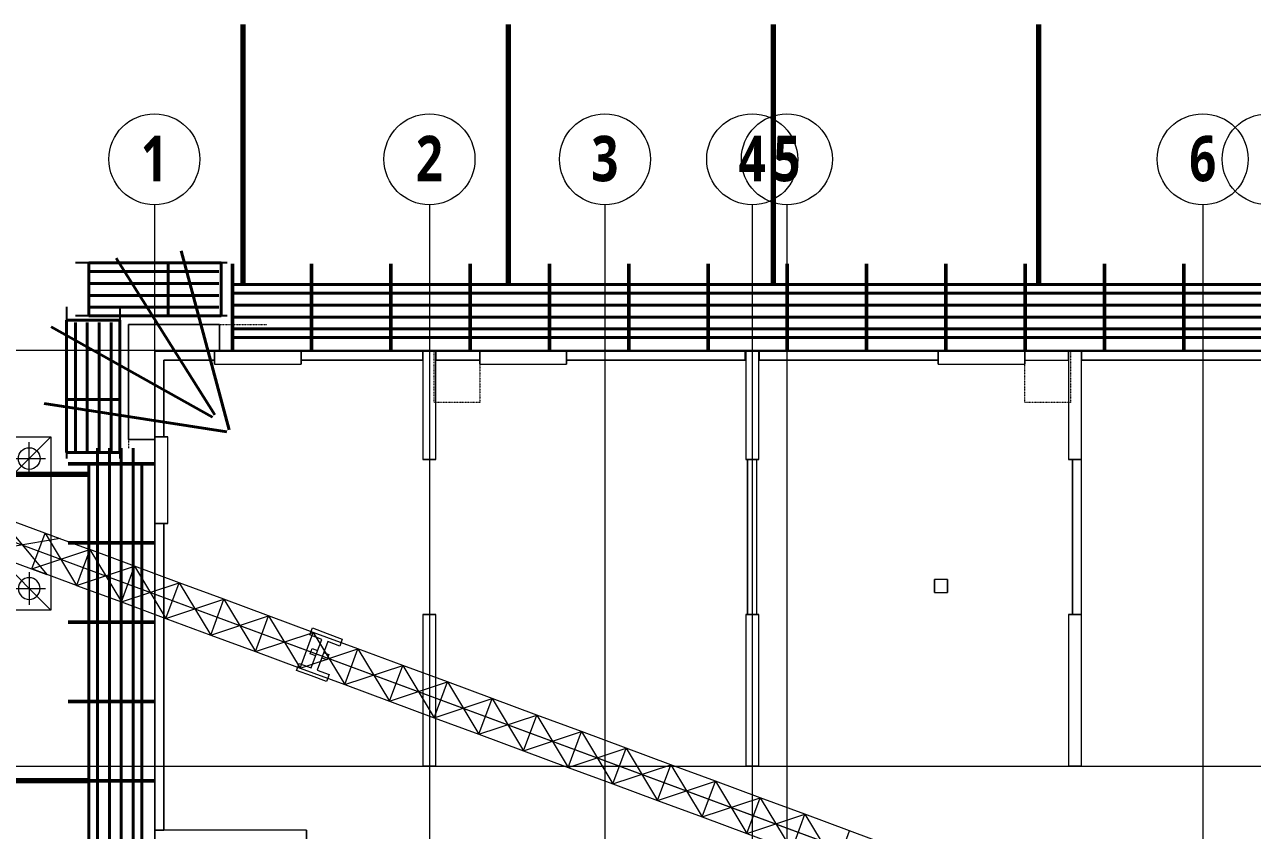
# Model space of a CAD drawing. Header units: millimetres. Extents: x -41779 to 122129, y -6962 to 59838.
# Drawn here: x -26514 to 1830, y 40807 to 59406 of the extents above; entities that cross this region are included whole.
import ezdxf

# ---------------------------------------------------------------- set-up
doc = ezdxf.new("R2010")
doc.units = ezdxf.units.MM
doc.linetypes.add('Dash', pattern=[6.35, 3.175, -3.175])
doc.linetypes.add('Grid Line', pattern=[10, 8, -1, 0, -1])
for name, color, linetype, lineweight in [('10-NR-Text', 4, 'Continuous', 5), ('A-DETL', 90, 'Continuous', 5), ('A-DETL-HDLN', 90, 'Dash', 5), ('A-FLOR', 192, 'Continuous', 5), ('A-WALL', 113, 'Continuous', 15), ('kp1', 215, 'Continuous', 15), ('S-BEAM', 12, 'Continuous', 15), ('S-GRID', 1, 'Continuous', 5), ('S-GRID-IDEN', 1, 'Continuous', 9), ('Site Planning 180317_dwg', 8, 'Continuous', 5), ('VATLIEU', 32, 'Continuous', 13)]:
    doc.layers.add(name, color=color, linetype=linetype, lineweight=lineweight)
doc.styles.add('Roboto_B', font='Roboto-Bold.ttf', dxfattribs={"width": 0.8, "height": 1050})

# ---------------------------------------------------------------- blocks, each defined once
blk = doc.blocks.new('BMS-SUPPER STRUCTURE_180317_rvt-1-Level 2 -  FRAME')
at = {"layer": 'A-FLOR', "color": 9}
for p, q in [((-24117, 49831), (-24117, 52481)), ((-24117, 52481), (-22017, 52481)), ((-22017, 52481), (-22017, 51871)), ((-23507, 51871), (-22127, 51871)), ((-23507, 49891), (-23507, 51871)), ((-23507, 49891), (-23507, 51871)), ((-23507, 51871), (-22127, 51871)), ((-22127, 51871), (-20127, 51871)), ((-22017, 51871), (-22127, 51871)), ((-22127, 51871), (-22017, 51871)), ((-20127, 51871), (-17317, 51871)), ((-17317, 51871), (-17017, 51871)), ((-17017, 51871), (-16007, 51871)), ((-16007, 51871), (-14007, 51871)), ((-14007, 51871), (-9880, 51871)), ((-9880, 51871), (-9867, 51871)), ((-9867, 51871), (-9567, 51871)), ((-9567, 51871), (-9554, 51871)), ((-9554, 51871), (-5427, 51871)), ((-5427, 51871), (-3427, 51871)), ((-3427, 51871), (-2417, 51871)), ((-2417, 51871), (-2117, 51871)), ((-2117, 51871), (2023, 51871)), ((-23507, 47891), (-23507, 49891)), ((-23507, 49891), (-23507, 49831)), ((-23507, 49831), (-23507, 49891)), ((-23507, 49831), (-24117, 49831)), ((-23507, 40816), (-23507, 47891)), ((-23507, 40771), (-23507, 40816))]:
    blk.add_line(p, q, dxfattribs=at)
at = {"layer": 'A-FLOR', "color": 55}
for p, q in [((-22017, 52481), (-24117, 52481)), ((-24117, 52481), (-24117, 49831)), ((-22017, 51871), (-22017, 52481)), ((-23507, 51871), (-23507, 49891)), ((-22127, 51871), (-23507, 51871)), ((-17317, 51871), (-20127, 51871)), ((-16007, 51871), (-17017, 51871)), ((-9867, 51871), (-14007, 51871)), ((-5427, 51871), (-9567, 51871)), ((-2417, 51871), (-3427, 51871)), ((2023, 51871), (-2117, 51871)), ((-24117, 49831), (-23507, 49831)), ((-23507, 47891), (-23507, 40816))]:
    blk.add_line(p, q, dxfattribs=at)
at = {"layer": 'A-FLOR', "color": 50}
for p, q in [((-22127, 51871), (-23507, 51871)), ((-23507, 51871), (-23507, 49891))]:
    blk.add_line(p, q, dxfattribs=at)
at = {"layer": 'A-FLOR', "color": 43}
for p, q in [((-20127, 51871), (-22127, 51871)), ((-17017, 51871), (-17317, 51871)), ((-14007, 51871), (-16007, 51871)), ((-9567, 51871), (-9867, 51871)), ((-3427, 51871), (-5427, 51871)), ((-2117, 51871), (-2417, 51871)), ((-23507, 49891), (-23507, 47891)), ((-23507, 40816), (-23507, 40771))]:
    blk.add_line(p, q, dxfattribs=at)
at = {"layer": 'A-WALL', "color": 8, "lineweight": 18}
for p, q in [((-20127, 51871), (-22127, 51871)), ((-22127, 51871), (-22127, 51571)), ((-20127, 51571), (-20127, 51871)), ((-17017, 51871), (-17317, 51871)), ((-17317, 51871), (-17317, 49371)), ((-17017, 49371), (-17017, 51871)), ((-14007, 51871), (-16007, 51871)), ((-16007, 51871), (-16007, 51571)), ((-14007, 51571), (-14007, 51871)), ((-9567, 51871), (-9867, 51871)), ((-9867, 51871), (-9867, 49371)), ((-9567, 49371), (-9567, 51871)), ((-3427, 51871), (-5427, 51871)), ((-5427, 51871), (-5427, 51571)), ((-3427, 51571), (-3427, 51871)), ((-2117, 51871), (-2417, 51871)), ((-2417, 51871), (-2417, 49371)), ((-2117, 49371), (-2117, 51871)), ((-22127, 51571), (-20127, 51571)), ((-16007, 51571), (-14007, 51571)), ((-5427, 51571), (-3427, 51571)), ((-23207, 49891), (-23507, 49891)), ((-23507, 49891), (-23507, 47891)), ((-23207, 47891), (-23207, 49891)), ((-17317, 49371), (-17017, 49371)), ((-9867, 49371), (-9567, 49371)), ((-2417, 49371), (-2117, 49371)), ((-23507, 47891), (-23207, 47891)), ((-5207, 46601), (-5507, 46601)), ((-5507, 46601), (-5507, 46301)), ((-5207, 46301), (-5207, 46601)), ((-5507, 46301), (-5207, 46301)), ((-17017, 45791), (-17317, 45791)), ((-17317, 45791), (-17317, 42291)), ((-17017, 42291), (-17017, 45791)), ((-9567, 45791), (-9867, 45791)), ((-9867, 45791), (-9867, 42291)), ((-9567, 42291), (-9567, 45791)), ((-2117, 45791), (-2417, 45791)), ((-2417, 45791), (-2417, 42291)), ((-2117, 42291), (-2117, 45791)), ((-17317, 42291), (-17017, 42291)), ((-9867, 42291), (-9567, 42291)), ((-2417, 42291), (-2117, 42291)), ((-20007, 40816), (-23507, 40816)), ((-23507, 40816), (-23507, 40516)), ((-20007, 40516), (-20007, 40816))]:
    blk.add_line(p, q, dxfattribs=at)
at = {"layer": 'A-WALL', "color": 253, "lineweight": 13}
for p, q in [((-22127, 51571), (-22127, 51871)), ((-20127, 51871), (-22127, 51871)), ((-20127, 51871), (-20127, 51571)), ((-17317, 51871), (-17017, 51871)), ((-17317, 51871), (-17317, 49371)), ((-17017, 49371), (-17017, 51871)), ((-16007, 51571), (-16007, 51871)), ((-14007, 51871), (-16007, 51871)), ((-14007, 51871), (-14007, 51571)), ((-9867, 51871), (-9567, 51871)), ((-9867, 51871), (-9867, 49371)), ((-9567, 49371), (-9567, 51871)), ((-5427, 51571), (-5427, 51871)), ((-3427, 51871), (-5427, 51871)), ((-3427, 51871), (-3427, 51571)), ((-2417, 51871), (-2117, 51871)), ((-2417, 51871), (-2417, 49371)), ((-2117, 49371), (-2117, 51871)), ((-22127, 51571), (-20127, 51571)), ((-16007, 51571), (-14007, 51571)), ((-5427, 51571), (-3427, 51571)), ((-23507, 49891), (-23207, 49891)), ((-23507, 49891), (-23507, 47891)), ((-23207, 47891), (-23207, 49891)), ((-17017, 49371), (-17317, 49371)), ((-9567, 49371), (-9867, 49371)), ((-2117, 49371), (-2417, 49371)), ((-23207, 47891), (-23507, 47891)), ((-5507, 46301), (-5507, 46601)), ((-5207, 46601), (-5507, 46601)), ((-5207, 46601), (-5207, 46301)), ((-5507, 46301), (-5207, 46301)), ((-17317, 45791), (-17017, 45791)), ((-17317, 45791), (-17317, 42291)), ((-17017, 42291), (-17017, 45791)), ((-9867, 45791), (-9567, 45791)), ((-9867, 45791), (-9867, 42291)), ((-9567, 42291), (-9567, 45791)), ((-2417, 45791), (-2117, 45791)), ((-2417, 45791), (-2417, 42291)), ((-2117, 42291), (-2117, 45791)), ((-17017, 42291), (-17317, 42291)), ((-9567, 42291), (-9867, 42291)), ((-2117, 42291), (-2417, 42291)), ((-23507, 40516), (-23507, 40816)), ((-20007, 40816), (-23507, 40816)), ((-20007, 40816), (-20007, 40516))]:
    blk.add_line(p, q, dxfattribs=at)
at = {"layer": 'S-BEAM', "color": 135, "lineweight": 13}
for p, q in [((-23297, 51871), (-23507, 51871)), ((-23507, 51871), (-23507, 49891)), ((-22127, 51871), (-23297, 51871)), ((-17317, 51871), (-20127, 51871)), ((-16007, 51871), (-17017, 51871)), ((-9880, 51871), (-14007, 51871)), ((-9880, 51871), (-9880, 51661)), ((-9554, 51661), (-9554, 51871)), ((-5427, 51871), (-9554, 51871)), ((-2417, 51871), (-3427, 51871)), ((2023, 51871), (-2117, 51871)), ((-23297, 49891), (-23297, 51661)), ((-23297, 51661), (-22127, 51661)), ((-20127, 51661), (-17317, 51661)), ((-17017, 51661), (-16007, 51661)), ((-14007, 51661), (-9880, 51661)), ((-9554, 51661), (-5427, 51661)), ((-3427, 51661), (-2417, 51661)), ((-2117, 51661), (2023, 51661)), ((-9822, 49371), (-9822, 45791)), ((-9612, 45791), (-9612, 49371)), ((-2327, 49371), (-2327, 45791)), ((-2117, 45791), (-2117, 49371)), ((-23507, 47891), (-23507, 40816)), ((-23297, 40816), (-23297, 47891))]:
    blk.add_line(p, q, dxfattribs=at)
at = {"layer": 'S-BEAM', "color": 10, "lineweight": 13}
for p, q in [((-23507, 51871), (-23507, 49891)), ((-23507, 51871), (-23297, 51871)), ((-22127, 51871), (-23297, 51871)), ((-22127, 51661), (-22127, 51871)), ((-20127, 51871), (-20127, 51661)), ((-17317, 51871), (-17317, 51661)), ((-17017, 51661), (-17017, 51871)), ((-16007, 51661), (-16007, 51871)), ((-3427, 51871), (-3427, 51661)), ((-2417, 51871), (-2417, 51661)), ((-2117, 51661), (-2117, 51871)), ((-23507, 49891), (-23297, 49891)), ((-9612, 49371), (-9822, 49371)), ((-2117, 49371), (-2327, 49371)), ((-9822, 45791), (-9612, 45791)), ((-2327, 45791), (-2117, 45791))]:
    blk.add_line(p, q, dxfattribs=at)
at = {"layer": 'S-BEAM', "color": 253, "lineweight": 13}
for p, q in [((-22127, 51871), (-22127, 51661)), ((-20127, 51661), (-20127, 51871)), ((-17317, 51661), (-17317, 51871)), ((-17017, 51871), (-17017, 51661)), ((-16007, 51871), (-16007, 51661)), ((-14007, 51661), (-14007, 51871)), ((-5427, 51661), (-5427, 51871)), ((-3427, 51661), (-3427, 51871)), ((-2417, 51661), (-2417, 51871)), ((-2117, 51871), (-2117, 51661)), ((-23297, 49891), (-23507, 49891)), ((-9822, 49371), (-9612, 49371)), ((-2327, 49371), (-2117, 49371)), ((-23507, 47891), (-23297, 47891)), ((-9612, 45791), (-9822, 45791)), ((-2117, 45791), (-2327, 45791)), ((-23507, 40816), (-23297, 40816))]:
    blk.add_line(p, q, dxfattribs=at)
at = {"layer": 'S-BEAM', "color": 254, "lineweight": 13}
for p, q in [((-17317, 51871), (-20127, 51871)), ((-16007, 51871), (-17017, 51871)), ((-14007, 51871), (-14007, 51661)), ((-9880, 51871), (-14007, 51871)), ((-9880, 51661), (-9880, 51871)), ((-9554, 51871), (-9554, 51661)), ((-5427, 51871), (-9554, 51871)), ((-5427, 51871), (-5427, 51661)), ((-3427, 51871), (-2417, 51871)), ((2023, 51871), (-2117, 51871)), ((-23297, 51661), (-23297, 49891)), ((-22127, 51661), (-23297, 51661)), ((-17317, 51661), (-20127, 51661)), ((-16007, 51661), (-17017, 51661)), ((-9880, 51661), (-14007, 51661)), ((-5427, 51661), (-9554, 51661)), ((-3427, 51661), (-2417, 51661)), ((2023, 51661), (-2117, 51661)), ((-9822, 45791), (-9822, 49371)), ((-9612, 45791), (-9612, 49371)), ((-2327, 45791), (-2327, 49371)), ((-2117, 45791), (-2117, 49371)), ((-23297, 47891), (-23507, 47891)), ((-23507, 47891), (-23507, 40816)), ((-23297, 47891), (-23297, 40816)), ((-23297, 40816), (-23507, 40816))]:
    blk.add_line(p, q, dxfattribs=at)
blk = doc.blocks.new('Site Planning 180317_dwg_coc-985133-Level 2 -  FRAME')
at = {"layer": 'kp1', "color": 7}
for p, q in [((87062, 53568), (87062, 55068)), ((86312, 54318), (87812, 54318))]:
    blk.add_line(p, q, dxfattribs=at)
blk.add_circle((87062, 54318), 500, dxfattribs=at)
blk = doc.blocks.new('Site Planning 180317_dwg_coc-985134-Level 2 -  FRAME')
at = {"layer": 'kp1', "color": 7}
for p, q in [((87062, 53568), (87062, 55068)), ((86312, 54318), (87812, 54318))]:
    blk.add_line(p, q, dxfattribs=at)
blk.add_circle((87062, 54318), 500, dxfattribs=at)
blk = doc.blocks.new('Site Planning 180317_dwg_MONGCAUTHAP-985135-Level 2 -  FRAME')
at = {"layer": '10-NR-Text', "color": 131}
blk.add_line((90562, 53818), (86562, 57818), dxfattribs=at)
at = {"layer": '10-NR-Text', "color": 131, "flags": 128}
blk.add_lwpolyline([(86562, 53818), (86562, 57818), (90562, 57818), (90562, 53818), (86562, 53818), (90562, 57818)], dxfattribs=at)
blk.add_lwpolyline([(87762, 55018), (89362, 55018), (89362, 56618), (87762, 56618)], close=True, dxfattribs=at)
at = {"xscale": 0.5, "yscale": 0.5, "zscale": 0.5}
for p in [(43531, 30159), (46531, 30159)]:
    blk.add_blockref('Site Planning 180317_dwg_coc-985133-Level 2 -  FRAME', p, dxfattribs=at)
at = {"extrusion": (0, 0, -1), "xscale": 0.5, "yscale": 0.5, "zscale": -0.5, "rotation": 180}
for p in [(-43531, 81477), (-46531, 81477)]:
    blk.add_blockref('Site Planning 180317_dwg_coc-985134-Level 2 -  FRAME', p, dxfattribs=at)
blk = doc.blocks.new('Site Planning 180317_dwg_ff-985136-Level 2 -  FRAME')
blk.add_blockref('Site Planning 180317_dwg_MONGCAUTHAP-985135-Level 2 -  FRAME', (5625, 428839))
blk = doc.blocks.new('Site Planning 180317_dwg_TC1-985155-Level 2 -  FRAME')
at = {"layer": 'VATLIEU', "color": 254}
for p, q in [((1145636, -337445), (1188674, -353366)), ((1157710, -341911), (1209299, -361003)), ((1158837, -341858), (1159976, -343218)), ((1160281, -342392), (1158531, -342683)), ((1159629, -343091), (1160967, -342647)), ((1160661, -343472), (1161998, -343029)), ((1161693, -343854), (1163030, -343410)), ((1162724, -344236), (1164061, -343792)), ((1163756, -344618), (1165093, -344174)), ((1164788, -344999), (1166125, -344556)), ((1165819, -345381), (1167156, -344937)), ((1166100, -344925), (1166225, -344971)), ((1166851, -345763), (1168188, -345319)), ((1167882, -346145), (1169219, -345701)), ((1168914, -346526), (1170251, -346083)), ((1169946, -346908), (1171283, -346465)), ((1170977, -347290), (1172314, -346846)), ((1172009, -347672), (1173346, -347228)), ((1173041, -348054), (1174378, -347610)), ((1174072, -348435), (1175409, -347992)), ((1175104, -348817), (1176441, -348373)), ((1176135, -349199), (1177472, -348755))]:
    blk.add_line(p, q, dxfattribs=at)
at = {"layer": 'VATLIEU', "color": 254, "flags": 128}
for points in [[(1160280, -342396), (1145500, -336929), (1145210, -337760), (1159974, -343222)], [(1159935, -342265), (1160967, -342647), (1160661, -343472), (1159629, -343091), (1159935, -342265), (1160661, -343472), (1161693, -343854), (1161998, -343029), (1160967, -342647)], [(1160967, -342647), (1161693, -343854), (1162724, -344236), (1163030, -343410), (1161998, -343029)], [(1161998, -343029), (1162724, -344236), (1163756, -344618), (1164061, -343792), (1163030, -343410)], [(1163030, -343410), (1163756, -344618), (1164788, -344999), (1165093, -344174), (1164061, -343792)], [(1164061, -343792), (1164788, -344999), (1165819, -345381), (1166125, -344556), (1165093, -344174)], [(1165093, -344174), (1165819, -345381), (1166851, -345763), (1167156, -344937), (1166125, -344556)], [(1166125, -344556), (1166851, -345763), (1167882, -346145), (1168188, -345319), (1167156, -344937)], [(1166179, -345096), (1166053, -345049), (1166097, -344932)], [(1167156, -344938), (1167882, -346145), (1168914, -346526), (1169219, -345701), (1168188, -345319)], [(1166363, -345022), (1166481, -345066), (1166435, -345191), (1166317, -345147)], [(1168188, -345319), (1168914, -346526), (1169946, -346908), (1170251, -346083), (1169220, -345701)], [(1169220, -345701), (1169946, -346908), (1170977, -347290), (1171283, -346465), (1170251, -346083)], [(1170251, -346083), (1170977, -347290), (1172009, -347672), (1172314, -346846), (1171283, -346465)], [(1171283, -346465), (1172009, -347672), (1173041, -348054), (1173346, -347228), (1172314, -346846)], [(1172314, -346846), (1173041, -348054), (1174072, -348435), (1174378, -347610), (1173346, -347228)], [(1173346, -347228), (1174072, -348435), (1175104, -348817), (1175409, -347992), (1174378, -347610)], [(1174378, -347610), (1175104, -348817), (1176135, -349199), (1176441, -348373), (1175409, -347992)], [(1175409, -347992), (1176135, -349199), (1177167, -349581), (1177472, -348755), (1176441, -348373)], [(1176441, -348374), (1177167, -349581), (1178199, -349962), (1178504, -349137), (1177473, -348755)], [(1177473, -348755), (1178199, -349962), (1179230, -350344), (1179536, -349519), (1178504, -349137)]]:
    blk.add_lwpolyline(points, dxfattribs=at)
blk.add_lwpolyline([(1166103, -344455), (1166448, -344582), (1166793, -344710), (1166733, -344871), (1166457, -344769), (1166335, -345098), (1166213, -345428), (1166489, -345530), (1166430, -345691), (1166085, -345563), (1165740, -345435), (1165799, -345275), (1166075, -345377), (1166197, -345047), (1166319, -344718), (1166043, -344615)], close=True, dxfattribs=at)
blk = doc.blocks.new('Site Planning 180317_dwg-985132-Level 2 -  FRAME')
for name, p in [('Site Planning 180317_dwg_TC1-985155-Level 2 -  FRAME', (-242937, -288443)), ('Site Planning 180317_dwg_ff-985136-Level 2 -  FRAME', (820942, -1115144))]:
    blk.add_blockref(name, p)
blk = doc.blocks.new('Grid - Circle-565542-Level 2 -  FRAME')
at = {"layer": 'S-GRID-IDEN'}
blk.add_circle((0, 0), 3.5, dxfattribs=at)

msp = doc.modelspace()

# ---------------------------------------------------------------- linework, layer by layer
at = {"layer": 'A-DETL', "lineweight": 70}
for p, q in [((-21467, 53406), (-21467, 59406)), ((-15345, 53406), (-15345, 59406)), ((-9223, 53406), (-9223, 59406)), ((-3101, 53406), (-3101, 59406)), ((-25032, 49021), (-31032, 49021)), ((-25032, 41951), (-31032, 41951))]:
    msp.add_line(p, q, dxfattribs=at)
at = {"layer": 'A-DETL', "lineweight": 40}
for p, q in [((-21794, 50056), (-22897, 54181)), ((-25032, 52681), (-25032, 53906)), ((-25032, 53906), (-23202, 53906)), ((-24399, 54011), (-22120, 50400)), ((-23202, 52681), (-23202, 53906)), ((-23202, 53906), (-21977, 53906)), ((-21977, 52681), (-21977, 53906)), ((-25032, 53705), (-22032, 53705)), ((-25032, 53430), (-22032, 53430)), ((-21717, 53406), (-19887, 53406)), ((-19887, 53406), (-18057, 53406)), ((-18057, 53406), (-16227, 53406)), ((-16227, 53406), (-14397, 53406)), ((-14397, 53406), (-12567, 53406)), ((-12567, 53406), (-10737, 53406)), ((-10737, 53406), (-8907, 53406)), ((-8907, 53406), (-7077, 53406)), ((-7077, 53406), (-5247, 53406)), ((-5247, 53406), (-3417, 53406)), ((-3417, 53406), (-1587, 53406)), ((-1587, 53406), (243, 53406)), ((243, 53406), (2073, 53406)), ((-25032, 53155), (-22032, 53155)), ((-21717, 53205), (-17717, 53205)), ((-17717, 53205), (-13717, 53205)), ((-13717, 53205), (-9717, 53205)), ((-9717, 53205), (-5717, 53205)), ((-5717, 53205), (-1717, 53205)), ((-1717, 53205), (2283, 53205)), ((-25032, 52880), (-22032, 52880)), ((-21717, 52930), (-17717, 52930)), ((-17717, 52930), (-13717, 52930)), ((-13717, 52930), (-9717, 52930)), ((-9717, 52930), (-5717, 52930)), ((-5717, 52930), (-1717, 52930)), ((-1717, 52930), (2283, 52930)), ((-25542, 52581), (-24317, 52581)), ((-25542, 52581), (-25542, 50751)), ((-25341, 52526), (-25341, 49526)), ((-25066, 52526), (-25066, 49526)), ((-25032, 52681), (-23202, 52681)), ((-24791, 52526), (-24791, 49526)), ((-24516, 52526), (-24516, 49526)), ((-24317, 52581), (-24317, 50751)), ((-23202, 52681), (-21977, 52681)), ((-21717, 52655), (-17717, 52655)), ((-17717, 52655), (-13717, 52655)), ((-13717, 52655), (-9717, 52655)), ((-9717, 52655), (-5717, 52655)), ((-5717, 52655), (-1717, 52655)), ((-1717, 52655), (2283, 52655)), ((-22176, 50341), (-25899, 52433)), ((-21717, 52380), (-17717, 52380)), ((-21717, 52181), (-19887, 52181)), ((-19887, 52181), (-18057, 52181)), ((-18057, 52181), (-16227, 52181)), ((-17717, 52380), (-13717, 52380)), ((-16227, 52181), (-14397, 52181)), ((-14397, 52181), (-12567, 52181)), ((-13717, 52380), (-9717, 52380)), ((-12567, 52181), (-10737, 52181)), ((-10737, 52181), (-8907, 52181)), ((-9717, 52380), (-5717, 52380)), ((-8907, 52181), (-7077, 52181)), ((-7077, 52181), (-5247, 52181)), ((-5717, 52380), (-1717, 52380)), ((-5247, 52181), (-3417, 52181)), ((-3417, 52181), (-1587, 52181)), ((-1717, 52380), (2283, 52380)), ((-1587, 52181), (243, 52181)), ((243, 52181), (2073, 52181)), ((-25542, 50751), (-24317, 50751)), ((-25542, 50751), (-25542, 49526)), ((-24317, 50751), (-24317, 49526)), ((-21841, 50004), (-26060, 50664)), ((-24831, 46631), (-24831, 49631)), ((-24556, 46631), (-24556, 49631)), ((-24281, 46631), (-24281, 49631)), ((-24006, 46631), (-24006, 49631)), ((-25542, 49526), (-24317, 49526)), ((-25032, 47441), (-25032, 49271)), ((-23807, 47441), (-23807, 49271)), ((-25032, 45611), (-25032, 47441)), ((-23807, 45611), (-23807, 47441)), ((-24831, 42631), (-24831, 46631)), ((-24556, 42631), (-24556, 46631)), ((-24281, 42631), (-24281, 46631)), ((-24006, 42631), (-24006, 46631)), ((-25032, 43781), (-25032, 45611)), ((-23807, 43781), (-23807, 45611)), ((-25032, 41951), (-25032, 43781)), ((-23807, 41951), (-23807, 43781)), ((-24831, 38631), (-24831, 42631)), ((-24556, 38631), (-24556, 42631)), ((-24281, 38631), (-24281, 42631)), ((-24006, 38631), (-24006, 42631)), ((-25032, 40121), (-25032, 41951)), ((-23807, 40121), (-23807, 41951))]:
    msp.add_line(p, q, dxfattribs=at)
at = {"layer": 'A-DETL', "lineweight": 25}
for p, q in [((-21837, 53906), (-25337, 53906)), ((-25542, 52894), (-25542, 49394)), ((-24317, 52894), (-24317, 49394)), ((-21837, 52681), (-25337, 52681))]:
    msp.add_line(p, q, dxfattribs=at)
at = {"layer": 'A-DETL', "lineweight": 50}
for p, q in [((-21717, 51881), (-21717, 53881)), ((-19887, 51881), (-19887, 53881)), ((-18057, 51881), (-18057, 53881)), ((-16227, 51881), (-16227, 53881)), ((-14397, 51881), (-14397, 53881)), ((-12567, 51881), (-12567, 53881)), ((-10737, 51881), (-10737, 53881)), ((-8907, 51881), (-8907, 53881)), ((-7077, 51881), (-7077, 53881)), ((-5247, 51881), (-5247, 53881)), ((-3417, 51881), (-3417, 53881)), ((-1587, 51881), (-1587, 53881)), ((243, 51881), (243, 53881)), ((-23507, 49271), (-25507, 49271)), ((-23507, 47441), (-25507, 47441)), ((-23507, 45611), (-25507, 45611)), ((-23507, 43781), (-25507, 43781)), ((-23507, 41951), (-25507, 41951))]:
    msp.add_line(p, q, dxfattribs=at)
at = {"layer": 'A-DETL-HDLN'}
for p, q in [((-24117, 52481), (-20917, 52481)), ((-24117, 52481), (-24117, 49631)), ((-17062, 51871), (-16007, 51871)), ((-17062, 50681), (-17062, 51871)), ((-16007, 51871), (-16007, 50681)), ((-3427, 51871), (-2372, 51871)), ((-3427, 50681), (-3427, 51871)), ((-2372, 51871), (-2372, 50681)), ((-16007, 50681), (-17062, 50681)), ((-2372, 50681), (-3427, 50681))]:
    msp.add_line(p, q, dxfattribs=at)
at = {"layer": 'S-GRID', "linetype": 'Grid Line'}
for p, q in [((-23517, 55247), (-23517, -1908)), ((-17167, 55247), (-17167, -1908)), ((-13117, 55247), (-13117, -1908)), ((-9717, 55247), (-9717, -1908)), ((-8917, 55247), (-8917, -1908)), ((683, 55247), (683, -1908)), ((76597, 51881), (-26915, 51881)), ((76597, 42281), (-26915, 42281))]:
    msp.add_line(p, q, dxfattribs=at)

# ---------------------------------------------------------------- block references
at = {"lineweight": 5}
msp.add_blockref('BMS-SUPPER STRUCTURE_180317_rvt-1-Level 2 -  FRAME', (0, 0), dxfattribs=at)
at = {"layer": 'S-GRID-IDEN', "xscale": 299.9999999999997, "yscale": 299.9999999999997, "zscale": 299.9999999999997, "rotation": 180}
for p in [(-23517, 56297), (-17167, 56297), (-13117, 56297), (-9717, 56297), (-8917, 56297), (683, 56297), (2183, 56297)]:
    msp.add_blockref('Grid - Circle-565542-Level 2 -  FRAME', p, dxfattribs=at)
at = {"layer": 'Site Planning 180317_dwg', "color": 254, "lineweight": 13}
msp.add_blockref('Site Planning 180317_dwg-985132-Level 2 -  FRAME', (-943036, 678377), dxfattribs=at)

# ---------------------------------------------------------------- texts
at = {"layer": 'S-GRID-IDEN', "lineweight": 5, "char_height": 1050, "width": 807.5, "attachment_point": 2, "line_spacing_factor": 1.016846, "style": 'Roboto_B'}
for s, insert in [('\\fRoboto|b1|i0|c0|p2|;\\W.8;1', (-23517, 56839)), ('\\fRoboto|b1|i0|c0|p2|;\\W.8;2', (-17167, 56839)), ('\\fRoboto|b1|i0|c0|p2|;\\W.8;3', (-13117, 56839)), ('\\fRoboto|b1|i0|c0|p2|;\\W.8;4', (-9717, 56839)), ('\\fRoboto|b1|i0|c0|p2|;\\W.8;5', (-8917, 56839)), ('\\fRoboto|b1|i0|c0|p2|;\\W.8;6', (683, 56839))]:
    msp.add_mtext(s, dxfattribs=dict(at, insert=insert))

doc.saveas('drawing.dxf')
